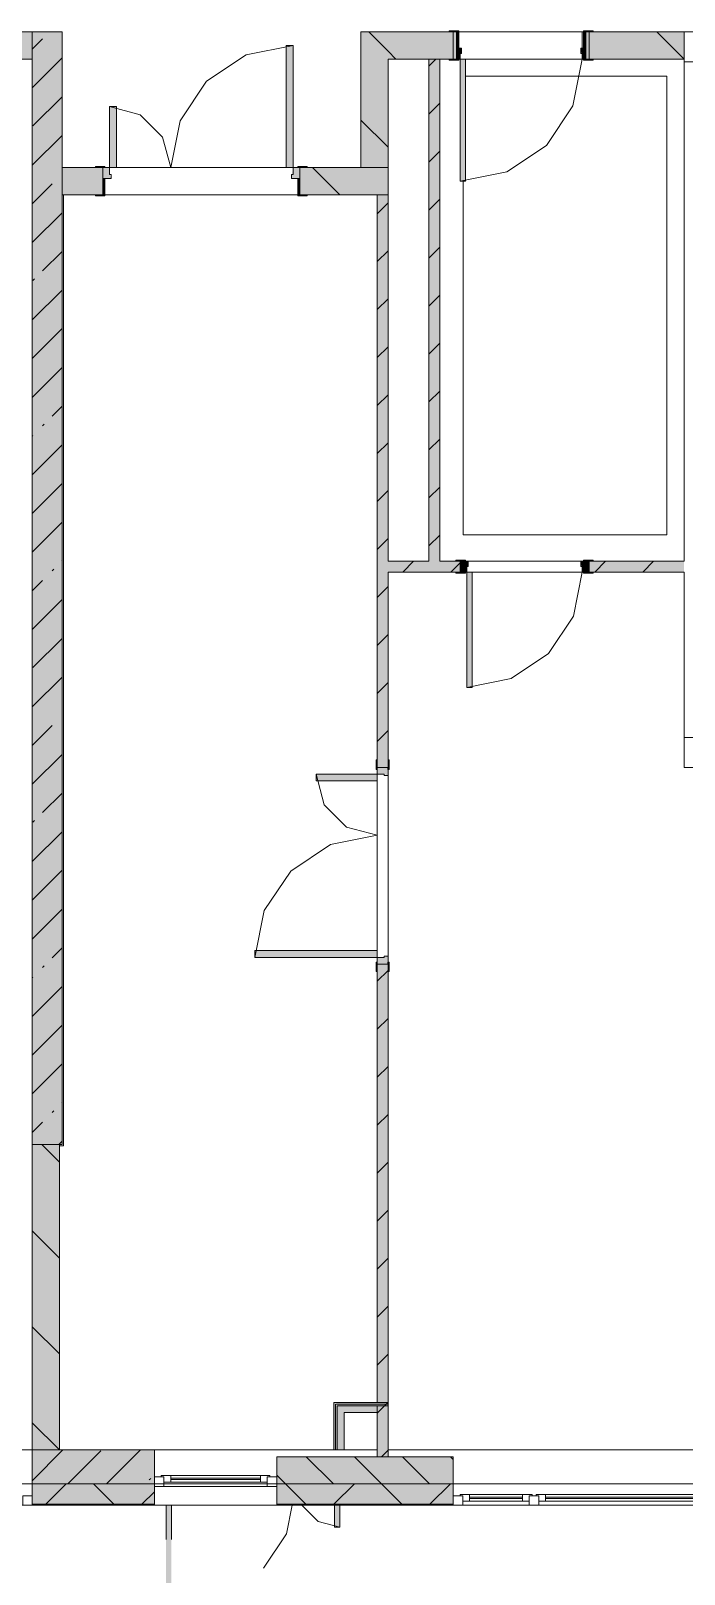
# Model space of a CAD drawing. Header units: millimetres. Extents: x -3817 to 677485, y -22715 to 103890.
# Drawn here: x 10564.6 to 10602.5, y -19609.9 to -19520.3 of the extents above; entities that cross this region are included whole.
import ezdxf

# ---------------------------------------------------------------- set-up
doc = ezdxf.new("R2010")
doc.units = ezdxf.units.MM
doc.layers.add('PDF _Геометрия', color=7, linetype='Continuous', true_color=0x1d1d1d)
doc.layers.add('PDF _Сплошная заливка', color=7, linetype='Continuous', true_color=0xffffff)

msp = doc.modelspace()

# ---------------------------------------------------------------- hatches: boundary and pattern name
at = {"layer": 'PDF _Сплошная заливка', "transparency": 33554559}
h = msp.add_hatch(color=256, dxfattribs=at)
h.paths.add_polyline_path([(10548.668, -19521.986), (10564.691, -19521.986), (10564.691, -19520.411), (10548.668, -19520.411)], flags=0)
h.paths.add_polyline_path([(10530.124, -19521.986), (10537.251, -19521.986), (10537.251, -19520.411), (10521.228, -19520.411), (10521.228, -19521.986)], flags=0)
for points in [[(10564.691, -19584.976), (10566.423, -19584.976), (10566.423, -19520.411), (10564.691, -19520.411), (10564.691, -19584.367)], [(10583.745, -19528.285), (10585.32, -19528.285), (10585.32, -19520.411), (10583.745, -19520.411), (10583.745, -19522.735)]]:
    msp.add_hatch(color=256, dxfattribs=at).paths.add_polyline_path(points)
h = msp.add_hatch(color=256, dxfattribs=at)
h.paths.add_polyline_path([(10675.553, -19521.986), (10675.553, -19520.411), (10660.751, -19520.411), (10660.751, -19521.986), (10661.585, -19521.986)], flags=0)
h.paths.add_polyline_path([(10589.1, -19521.986), (10589.1, -19520.411), (10585.32, -19520.411), (10585.32, -19521.986), (10588.863, -19521.986)], flags=0)
h.paths.add_polyline_path([(10597.21, -19521.986), (10602.485, -19521.986), (10602.485, -19520.411), (10596.973, -19520.411), (10596.973, -19521.986)], flags=0)
at = {"layer": 'PDF _Сплошная заливка', "true_color": 0xe2e2e2, "transparency": 33554559}
for points in [[(10579.415, -19528.285), (10579.809, -19528.285), (10579.809, -19521.199), (10579.415, -19521.199), (10579.415, -19522.735)], [(10582.21, -19607.18), (10582.525, -19607.18), (10582.525, -19605.904), (10582.21, -19605.904), (10582.21, -19606.379)]]:
    msp.add_hatch(color=254, dxfattribs=at).paths.add_polyline_path(points)
at = {"layer": 'PDF _Сплошная заливка', "transparency": 33554559}
h = msp.add_hatch(color=256, dxfattribs=at)
h.paths.add_polyline_path([(10585.32, -19529.86), (10585.32, -19528.285), (10580.202, -19528.285), (10580.202, -19529.86), (10581.777, -19529.86)], flags=0)
h.paths.add_polyline_path([(10568.352, -19529.86), (10568.785, -19529.86), (10568.785, -19528.285), (10566.423, -19528.285), (10566.423, -19529.86)], flags=0)
at = {"layer": 'PDF _Сплошная заливка', "true_color": 0xe2e2e2, "transparency": 33554559}
h = msp.add_hatch(color=254, dxfattribs=at)
h.paths.add_polyline_path([(10580.202, -19528.915), (10580.202, -19528.285), (10579.809, -19528.285), (10579.73, -19528.915)], flags=0)
h.paths.add_polyline_path([(10568.785, -19528.915), (10569.258, -19528.915), (10569.179, -19528.679), (10569.179, -19528.285), (10568.785, -19528.285)], flags=0)
at = {"layer": 'PDF _Сплошная заливка', "transparency": 33554559}
h = msp.add_hatch(color=256, dxfattribs=at)
h.paths.add_polyline_path([(10584.899, -19603.086), (10585.32, -19603.086), (10585.32, -19600.133), (10584.69, -19600.133), (10584.69, -19603.086)], flags=0)
h.paths.add_polyline_path([(10584.69, -19599.936), (10585.32, -19599.936), (10585.32, -19574.504), (10584.69, -19574.504), (10584.69, -19593.172)], flags=0)
h.paths.add_polyline_path([(10585.32, -19563.087), (10585.32, -19529.86), (10584.69, -19529.86), (10584.69, -19563.087), (10585.084, -19563.087)], flags=0)
h = msp.add_hatch(color=256, dxfattribs=at)
h.paths.add_polyline_path([(10597.21, -19551.749), (10602.485, -19551.749), (10602.485, -19551.119), (10596.973, -19551.119), (10596.973, -19551.749)], flags=0)
h.paths.add_polyline_path([(10588.551, -19551.749), (10589.493, -19551.749), (10589.493, -19551.119), (10585.32, -19551.119), (10585.32, -19551.749)], flags=0)
at = {"layer": 'PDF _Сплошная заливка', "true_color": 0xe2e2e2, "transparency": 33554559}
h = msp.add_hatch(color=254, dxfattribs=at)
h.paths.add_polyline_path([(10584.69, -19574.504), (10585.32, -19574.504), (10585.32, -19574.032), (10585.084, -19574.11), (10584.69, -19574.11)], flags=0)
h.paths.add_polyline_path([(10585.32, -19563.559), (10585.32, -19563.087), (10584.69, -19563.087), (10584.69, -19563.481), (10585.084, -19563.481)], flags=0)
at = {"layer": 'PDF _Сплошная заливка', "true_color": 0xe7e7e7, "transparency": 33554559}
msp.add_hatch(color=254, dxfattribs=at).paths.add_polyline_path([(10582.371, -19602.692), (10582.765, -19602.692), (10582.765, -19600.133), (10582.371, -19600.133), (10582.371, -19601.977)])
at = {"layer": 'PDF _Сплошная заливка', "transparency": 33554559}
h = msp.add_hatch(color=256, dxfattribs=at)
h.paths.add_polyline_path([(10657.933, -19604.66), (10660.751, -19604.66), (10660.751, -19603.086), (10656.814, -19603.086), (10656.814, -19604.66)], flags=0)
h.paths.add_polyline_path([(10683.495, -19604.66), (10688.309, -19604.66), (10688.309, -19603.086), (10682.01, -19603.086), (10682.01, -19604.66)], flags=0)
h.paths.add_polyline_path([(10631.618, -19604.66), (10631.618, -19603.086), (10623.35, -19603.086), (10623.35, -19604.66)], flags=0)
h.paths.add_polyline_path([(10578.864, -19604.66), (10589.1, -19604.66), (10589.1, -19603.086), (10578.864, -19603.086)], flags=0)
h.paths.add_polyline_path([(10531.228, -19604.66), (10531.228, -19603.282), (10529.259, -19603.282), (10529.259, -19604.66), (10530.124, -19604.66)], flags=0)
h.paths.add_polyline_path([(10544.731, -19604.66), (10546.581, -19604.66), (10546.581, -19603.282), (10538.314, -19603.282), (10538.314, -19604.66)], flags=0)
h.paths.add_polyline_path([(10614.296, -19604.66), (10616.264, -19604.66), (10616.264, -19603.086), (10614.296, -19603.086)], flags=0)
h.paths.add_polyline_path([(10446.135, -19604.66), (10451.309, -19604.66), (10451.309, -19603.086), (10445.01, -19603.086), (10445.01, -19604.66), (10445.168, -19604.66)], flags=0)
h.paths.add_polyline_path([(10474.537, -19604.66), (10482.804, -19604.66), (10482.804, -19603.282), (10474.537, -19603.282)], flags=0)
h.paths.add_polyline_path([(10465.482, -19604.66), (10467.45, -19604.66), (10467.45, -19603.282), (10465.482, -19603.282)], flags=0)
h.paths.add_polyline_path([(10515.086, -19604.66), (10522.173, -19604.66), (10522.173, -19603.086), (10515.086, -19603.086)], flags=0)
h = msp.add_hatch(color=256, dxfattribs=at)
h.paths.add_polyline_path([(10705.405, -19605.841), (10706.025, -19605.841), (10706.025, -19604.66), (10695.395, -19604.66), (10695.395, -19605.841), (10698.102, -19605.841)], flags=0)
h.paths.add_polyline_path([(10688.309, -19605.841), (10688.309, -19604.66), (10682.01, -19604.66), (10682.01, -19605.841), (10683.495, -19605.841)], flags=0)
h.paths.add_polyline_path([(10584.899, -19605.841), (10589.1, -19605.841), (10589.1, -19604.66), (10578.864, -19604.66), (10578.864, -19605.841), (10581.248, -19605.841)], flags=0)
h.paths.add_polyline_path([(10616.264, -19605.841), (10616.264, -19604.66), (10607.209, -19604.66), (10607.209, -19605.841), (10614.113, -19605.841)], flags=0)
h.paths.add_polyline_path([(10631.618, -19605.841), (10631.618, -19604.66), (10623.35, -19604.66), (10623.35, -19605.841)], flags=0)
h.paths.add_polyline_path([(10649.727, -19605.841), (10660.751, -19605.841), (10660.751, -19604.66), (10649.727, -19604.66)], flags=0)
h.paths.add_polyline_path([(10672.54, -19605.841), (10674.923, -19605.841), (10674.923, -19604.66), (10667.837, -19604.66), (10667.837, -19605.841), (10668.888, -19605.841)], flags=0)
h.paths.add_polyline_path([(10544.731, -19605.841), (10546.581, -19605.841), (10546.581, -19604.66), (10538.314, -19604.66), (10538.314, -19605.841)], flags=0)
h.paths.add_polyline_path([(10564.691, -19605.841), (10571.777, -19605.841), (10571.777, -19604.66), (10564.691, -19604.66)], flags=0)
h.paths.add_polyline_path([(10531.228, -19605.841), (10531.228, -19604.66), (10515.086, -19604.66), (10515.086, -19605.841), (10530.124, -19605.841)], flags=0)
h.paths.add_polyline_path([(10508, -19605.841), (10508, -19604.66), (10500.977, -19604.66), (10500.977, -19605.841), (10504.562, -19605.841)], flags=0)
h.paths.add_polyline_path([(10423.594, -19605.841), (10437.924, -19605.841), (10437.924, -19604.66), (10423.594, -19604.66)], flags=0)
h.paths.add_polyline_path([(10460.742, -19605.841), (10467.45, -19605.841), (10467.45, -19604.66), (10458.396, -19604.66), (10458.396, -19605.841)], flags=0)
h.paths.add_polyline_path([(10449.787, -19605.841), (10451.309, -19605.841), (10451.309, -19604.66), (10445.01, -19604.66), (10445.01, -19605.841), (10446.135, -19605.841)], flags=0)
h.paths.add_polyline_path([(10474.537, -19605.841), (10482.741, -19605.841), (10482.741, -19604.66), (10474.537, -19604.66)], flags=0)

# ---------------------------------------------------------------- linework, layer by layer
at = {"layer": 'PDF _Геометрия', "color": 253, "lineweight": 9, "true_color": 0xaaaaaa}
for points in [[(10548.664, -19520.411), (10566.423, -19520.411), (10566.423, -19528.285), (10568.352, -19528.285)], [(10583.745, -19528.285), (10583.745, -19520.411), (10588.863, -19520.411)], [(10596.58, -19521.356), (10596.58, -19520.411), (10589.415, -19520.411), (10596.658, -19520.411)], [(10597.21, -19520.411), (10675.553, -19520.411)], [(10579.809, -19521.199), (10577.097, -19521.738), (10574.798, -19523.274), (10573.262, -19525.573), (10572.722, -19528.285), (10572.247, -19526.514), (10570.951, -19525.217), (10569.179, -19524.742)], [(10588.312, -19521.986), (10588.312, -19551.119)], [(10588.863, -19521.986), (10588.551, -19521.986)], [(10596.58, -19521.671), (10596.58, -19521.986), (10596.04, -19524.698), (10594.504, -19526.997), (10592.205, -19528.533), (10589.493, -19529.072)], [(10602.485, -19521.986), (10597.21, -19521.986)], [(10597.21, -19551.119), (10602.485, -19551.119), (10602.485, -19522.144)], [(10568.352, -19529.86), (10566.502, -19529.86), (10566.502, -19585.039), (10566.502, -19529.86)], [(10584.69, -19562.654), (10584.627, -19562.654), (10584.627, -19563.205), (10584.69, -19563.205), (10584.69, -19562.654), (10584.69, -19529.86)], [(10589.257, -19551.749), (10585.32, -19551.749), (10585.32, -19562.654)], [(10588.551, -19551.119), (10589.257, -19551.119)], [(10596.58, -19551.749), (10596.07, -19554.31), (10594.619, -19556.481), (10592.448, -19557.932), (10589.887, -19558.442)], [(10645.161, -19563.087), (10602.485, -19563.087), (10602.485, -19551.749), (10597.21, -19551.749)], [(10581.147, -19563.481), (10584.69, -19563.481), (10584.69, -19563.874), (10584.69, -19573.717), (10584.69, -19574.11), (10577.604, -19574.11)], [(10584.69, -19599.936), (10584.69, -19574.937), (10584.627, -19574.937), (10584.627, -19574.386), (10584.69, -19574.386), (10584.69, -19574.937)], [(10585.32, -19574.937), (10585.32, -19602.692)], [(10566.266, -19585.039), (10566.502, -19585.039), (10566.266, -19585.039), (10566.266, -19602.692)], [(10582.765, -19602.692), (10584.69, -19602.692), (10584.69, -19600.527)], [(10566.641, -19602.692), (10571.935, -19602.692), (10582.174, -19602.692)], [(10572.447, -19605.904), (10572.447, -19607.881)], [(10572.762, -19607.881), (10572.762, -19605.904)], [(10579.758, -19605.904), (10579.43, -19607.553), (10578.095, -19609.55)], [(10580.343, -19605.92), (10581.265, -19606.842), (10582.525, -19607.18)], [(10582.21, -19605.904), (10582.21, -19607.18), (10582.525, -19607.18), (10582.525, -19605.904)]]:
    msp.add_lwpolyline(points, dxfattribs=at)
at = {"layer": 'PDF _Геометрия', "color": 7, "lineweight": 9}
for points in [[(10568.352, -19528.285), (10566.423, -19528.285), (10566.423, -19520.411), (10564.691, -19520.411), (10548.668, -19520.411), (10548.668, -19521.986), (10564.691, -19521.986), (10564.691, -19584.976), (10566.423, -19584.976), (10566.423, -19529.86), (10568.352, -19529.86)], [(10564.691, -19521.986), (10564.691, -19520.411)], [(10588.863, -19520.411), (10585.32, -19520.411), (10583.745, -19520.411), (10583.745, -19528.285), (10585.32, -19528.285), (10585.32, -19521.986), (10587.682, -19521.986), (10587.682, -19551.119), (10585.32, -19551.119), (10585.32, -19529.86), (10584.69, -19529.86), (10584.69, -19562.654)], [(10585.778, -19521.986), (10585.32, -19521.528), (10584.203, -19520.411)], [(10589.1, -19521.986), (10589.1, -19520.411)], [(10589.415, -19520.411), (10596.658, -19520.411)], [(10596.973, -19520.411), (10596.973, -19521.986)], [(10597.21, -19521.986), (10602.485, -19521.986), (10602.485, -19520.411), (10597.21, -19520.411)], [(10602.485, -19522.144), (10603.115, -19522.144), (10660.121, -19522.144), (10660.751, -19522.144), (10660.751, -19521.986), (10660.751, -19520.411), (10602.485, -19520.411), (10602.485, -19521.986), (10602.485, -19522.144), (10602.485, -19551.119), (10597.21, -19551.119)], [(10602.481, -19521.986), (10600.906, -19520.411)], [(10564.691, -19521.409), (10565.292, -19520.809)], [(10564.691, -19523.654), (10566.423, -19521.922)], [(10587.682, -19522.396), (10588.092, -19521.986)], [(10588.312, -19521.986), (10587.682, -19521.986)], [(10589.257, -19551.119), (10588.312, -19551.119), (10588.312, -19521.986), (10588.863, -19521.986)], [(10596.658, -19521.986), (10589.493, -19521.986)], [(10589.678, -19529.072), (10589.678, -19549.594), (10601.489, -19549.594), (10601.489, -19522.98), (10589.808, -19522.98)], [(10564.731, -19525.86), (10566.423, -19524.167)], [(10587.682, -19525.18), (10588.312, -19524.55)], [(10585.32, -19527.096), (10583.745, -19525.521)], [(10597.21, -19551.749), (10602.485, -19551.749), (10602.485, -19561.355), (10603.115, -19561.355), (10603.115, -19525.136), (10618.547, -19525.136), (10622.829, -19525.136)], [(10564.691, -19528.144), (10566.423, -19526.412)], [(10587.682, -19527.964), (10588.312, -19527.334)], [(10566.414, -19528.666), (10566.423, -19528.657)], [(10566.423, -19528.285), (10566.423, -19529.86)], [(10568.785, -19529.86), (10568.785, -19528.285)], [(10569.573, -19528.285), (10579.415, -19528.285)], [(10580.202, -19528.285), (10580.202, -19529.86)], [(10580.635, -19529.86), (10585.32, -19529.86), (10585.32, -19528.285), (10580.635, -19528.285)], [(10582.517, -19529.86), (10580.942, -19528.285)], [(10564.691, -19530.389), (10565.853, -19529.227)], [(10580.084, -19529.86), (10568.903, -19529.86)], [(10584.69, -19530.956), (10585.32, -19530.326)], [(10587.682, -19530.747), (10588.312, -19530.117)], [(10564.691, -19532.634), (10566.423, -19530.902)], [(10565.292, -19534.278), (10566.423, -19533.147)], [(10584.69, -19533.739), (10585.32, -19533.109)], [(10587.682, -19533.531), (10588.312, -19532.901)], [(10564.731, -19534.84), (10564.824, -19534.746)], [(10564.691, -19537.124), (10566.423, -19535.392)], [(10587.682, -19536.315), (10588.312, -19535.685)], [(10584.69, -19536.523), (10585.32, -19535.893)], [(10564.691, -19539.369), (10566.414, -19537.646)], [(10587.682, -19539.099), (10588.312, -19538.469)], [(10584.69, -19539.307), (10585.32, -19538.677)], [(10564.691, -19541.614), (10566.423, -19539.882)], [(10584.69, -19542.091), (10585.32, -19541.461)], [(10587.682, -19541.882), (10588.312, -19541.253)], [(10565.853, -19542.697), (10566.423, -19542.127)], [(10564.691, -19543.859), (10564.731, -19543.82)], [(10565.292, -19543.258), (10565.385, -19543.165)], [(10564.691, -19546.104), (10566.423, -19544.372)], [(10584.69, -19544.875), (10585.32, -19544.245)], [(10587.682, -19544.666), (10588.312, -19544.036)], [(10564.691, -19548.349), (10566.423, -19546.617)], [(10584.69, -19547.658), (10585.32, -19547.028)], [(10587.682, -19547.45), (10588.312, -19546.82)], [(10564.691, -19550.594), (10566.423, -19548.862)], [(10584.69, -19550.442), (10585.32, -19549.812)], [(10587.682, -19550.234), (10588.312, -19549.604)], [(10565.853, -19551.677), (10565.946, -19551.584)], [(10566.414, -19551.116), (10566.423, -19551.107)], [(10585.32, -19562.654), (10585.32, -19551.749), (10589.257, -19551.749)], [(10586.167, -19551.749), (10586.797, -19551.119)], [(10588.951, -19551.749), (10589.493, -19551.207)], [(10589.493, -19551.749), (10589.493, -19551.119)], [(10589.808, -19551.119), (10596.658, -19551.119)], [(10596.658, -19551.749), (10590.202, -19551.749)], [(10596.973, -19551.119), (10596.973, -19551.749)], [(10597.302, -19551.749), (10597.932, -19551.119)], [(10600.086, -19551.749), (10600.716, -19551.119)], [(10564.691, -19552.839), (10565.292, -19552.238)], [(10584.69, -19553.226), (10585.32, -19552.596)], [(10564.691, -19555.084), (10566.423, -19553.352)], [(10584.69, -19556.01), (10585.32, -19555.38)], [(10564.731, -19557.289), (10566.423, -19555.597)], [(10564.691, -19559.574), (10566.423, -19557.842)], [(10584.69, -19558.793), (10585.32, -19558.164)], [(10564.691, -19561.819), (10565.853, -19560.657)], [(10566.414, -19560.096), (10566.423, -19560.087)], [(10584.69, -19561.577), (10585.32, -19560.947)], [(10564.691, -19564.064), (10566.423, -19562.332)], [(10584.69, -19563.087), (10585.32, -19563.087)], [(10585.32, -19563.205), (10585.32, -19574.386)], [(10584.69, -19573.717), (10584.69, -19563.874)], [(10565.292, -19565.708), (10566.423, -19564.577)], [(10564.731, -19566.269), (10564.824, -19566.176)], [(10564.691, -19568.554), (10566.423, -19566.822)], [(10564.691, -19570.799), (10566.414, -19569.076)], [(10564.691, -19573.044), (10566.423, -19571.312)], [(10565.853, -19574.127), (10566.423, -19573.557)], [(10564.691, -19575.289), (10564.731, -19575.249)], [(10565.292, -19574.688), (10565.385, -19574.595)], [(10584.69, -19574.937), (10584.69, -19599.936), (10582.765, -19599.936), (10582.273, -19599.936), (10582.174, -19599.936), (10582.174, -19602.692), (10582.765, -19602.692), (10582.765, -19600.527), (10584.69, -19600.527), (10584.69, -19603.086), (10578.864, -19603.086), (10578.864, -19604.66), (10589.1, -19604.66), (10589.1, -19603.086), (10585.32, -19603.086), (10585.32, -19600.133), (10585.32, -19600.035), (10585.32, -19599.936), (10585.32, -19574.937)], [(10585.32, -19574.504), (10584.69, -19574.504)], [(10584.69, -19575.496), (10585.32, -19574.866)], [(10564.691, -19577.534), (10566.423, -19575.802)], [(10584.69, -19578.28), (10585.32, -19577.65)], [(10564.691, -19579.779), (10566.423, -19578.047)], [(10564.691, -19582.024), (10566.423, -19580.292)], [(10584.69, -19581.064), (10585.32, -19580.434)], [(10565.853, -19583.107), (10565.946, -19583.014)], [(10566.414, -19582.546), (10566.423, -19582.537)], [(10584.69, -19583.847), (10585.32, -19583.218)], [(10564.691, -19584.269), (10565.292, -19583.668)], [(10566.266, -19585.987), (10565.254, -19584.976)], [(10566.229, -19584.976), (10566.423, -19584.782)], [(10584.69, -19586.631), (10585.32, -19586.001)], [(10584.69, -19589.415), (10585.32, -19588.785)], [(10566.266, -19591.555), (10564.691, -19589.98)], [(10584.69, -19592.199), (10585.32, -19591.569)], [(10584.69, -19594.983), (10585.32, -19594.353)], [(10566.266, -19597.122), (10564.691, -19595.548)], [(10584.69, -19597.766), (10585.32, -19597.137)], [(10521.661, -19602.692), (10525.165, -19602.692), (10525.165, -19600.527), (10521.661, -19600.527), (10521.661, -19603.086), (10521.07, -19603.086), (10521.07, -19600.527), (10521.07, -19600.035), (10521.07, -19599.936), (10525.755, -19599.936), (10525.755, -19600.035), (10525.755, -19600.527), (10525.755, -19602.692), (10564.526, -19602.692), (10564.533, -19602.692), (10564.691, -19602.692)], [(10585.32, -19600.035), (10584.69, -19600.035), (10582.765, -19600.035), (10582.371, -19600.035), (10582.273, -19600.035), (10582.273, -19602.692)], [(10584.69, -19600.527), (10584.69, -19600.133), (10582.765, -19600.133), (10582.371, -19600.133), (10582.371, -19602.692)], [(10584.69, -19600.55), (10585.108, -19600.133), (10585.206, -19600.035), (10585.304, -19599.936), (10585.32, -19599.92)], [(10585.32, -19599.936), (10584.69, -19599.936)], [(10585.32, -19600.133), (10584.69, -19600.133)], [(10585.214, -19600.027), (10585.263, -19599.977)], [(10566.266, -19602.69), (10564.691, -19601.115)], [(10564.691, -19604.474), (10566.473, -19602.692)], [(10566.641, -19602.692), (10582.017, -19602.692), (10582.174, -19602.692), (10584.533, -19602.692), (10584.69, -19602.692)], [(10566.749, -19604.66), (10568.659, -19602.75)], [(10568.994, -19604.66), (10570.963, -19602.692)], [(10584.939, -19603.086), (10585.32, -19602.704)], [(10585.32, -19602.692), (10585.478, -19602.692), (10610.203, -19602.692)], [(10582.155, -19604.66), (10580.58, -19603.086)], [(10586.12, -19605.841), (10584.939, -19604.66), (10583.364, -19603.086)], [(10584.69, -19603.086), (10585.32, -19603.086)], [(10587.722, -19604.66), (10586.148, -19603.086)], [(10589.1, -19603.254), (10588.932, -19603.086)], [(10562.329, -19605.904), (10564.691, -19605.904), (10564.691, -19604.66), (10546.581, -19604.66), (10546.581, -19605.904), (10564.691, -19605.904), (10546.581, -19605.904)], [(10564.691, -19604.66), (10546.581, -19604.66)], [(10565.48, -19605.841), (10566.661, -19604.66)], [(10569.417, -19605.841), (10568.236, -19604.66)], [(10571.465, -19604.434), (10571.559, -19604.341)], [(10572.329, -19604.251), (10571.777, -19604.251)], [(10571.777, -19605.904), (10578.864, -19605.904), (10578.864, -19604.66), (10571.777, -19604.66), (10571.777, -19605.904), (10572.447, -19605.904)], [(10578.864, -19604.66), (10571.777, -19604.66)], [(10571.777, -19604.802), (10578.864, -19604.802)], [(10572.171, -19604.172), (10578.47, -19604.172)], [(10572.722, -19604.172), (10572.722, -19604.566)], [(10572.722, -19604.33), (10577.919, -19604.33)], [(10577.919, -19604.408), (10572.722, -19604.408)], [(10577.919, -19604.172), (10577.919, -19604.566)], [(10578.864, -19604.251), (10578.313, -19604.251)], [(10580.552, -19605.841), (10579.371, -19604.66), (10578.864, -19604.153)], [(10582.183, -19605.841), (10583.364, -19604.66)], [(10587.75, -19605.841), (10588.932, -19604.66)], [(10604.847, -19605.904), (10607.209, -19605.904), (10607.209, -19604.66), (10589.1, -19604.66), (10589.1, -19605.904), (10607.209, -19605.904), (10589.1, -19605.904)], [(10607.209, -19604.66), (10589.1, -19604.66)], [(10564.691, -19605.353), (10564.14, -19605.353)], [(10571.048, -19605.841), (10571.777, -19605.112)], [(10589.651, -19605.353), (10589.1, -19605.353)], [(10589.493, -19605.274), (10593.666, -19605.274)], [(10590.044, -19605.274), (10590.044, -19605.668)], [(10590.044, -19605.432), (10593.115, -19605.432)], [(10593.115, -19605.511), (10590.044, -19605.511)], [(10593.115, -19605.274), (10593.115, -19605.668)], [(10593.903, -19605.274), (10606.815, -19605.274)], [(10594.454, -19605.274), (10594.454, -19605.668)], [(10594.454, -19605.432), (10606.264, -19605.432)], [(10606.264, -19605.511), (10594.454, -19605.511)], [(10564.691, -19605.841), (10571.777, -19605.841)], [(10564.691, -19605.865), (10571.777, -19605.865)], [(10572.762, -19605.904), (10576.305, -19605.904)], [(10578.667, -19605.904), (10582.21, -19605.904)], [(10578.864, -19605.841), (10589.1, -19605.841)], [(10578.864, -19605.865), (10589.1, -19605.865)], [(10582.525, -19605.904), (10583.194, -19605.904)], [(10585.95, -19605.904), (10588.312, -19605.904)], [(10606.658, -19605.904), (10589.651, -19605.904)], [(10590.674, -19605.904), (10593.036, -19605.904)], [(10600.123, -19605.904), (10602.485, -19605.904)]]:
    msp.add_lwpolyline(points, dxfattribs=at)
at = {"layer": 'PDF _Геометрия', "color": 253, "lineweight": 9, "true_color": 0xaaaaaa}
for points in [[(10589.415, -19520.348), (10588.863, -19520.348), (10588.863, -19520.411), (10589.415, -19520.411)], [(10589.296, -19520.411), (10589.1, -19520.411), (10589.1, -19521.986), (10589.296, -19521.986)], [(10589.415, -19520.411), (10589.296, -19520.411), (10589.296, -19521.356), (10589.415, -19521.356)], [(10596.658, -19520.348), (10596.658, -19520.411), (10597.21, -19520.411), (10597.21, -19520.348)], [(10596.658, -19520.411), (10596.658, -19521.356), (10596.776, -19521.356), (10596.776, -19520.411)], [(10596.776, -19520.411), (10596.776, -19521.986), (10596.973, -19521.986), (10596.973, -19520.411)], [(10579.809, -19521.199), (10579.415, -19521.199), (10579.415, -19528.285), (10579.809, -19528.285)], [(10589.493, -19521.986), (10589.493, -19521.671), (10589.572, -19521.671), (10589.572, -19521.356), (10589.296, -19521.356), (10589.296, -19521.986)], [(10596.58, -19521.986), (10596.776, -19521.986), (10596.776, -19521.356), (10596.501, -19521.356), (10596.501, -19521.671), (10596.58, -19521.671)], [(10589.415, -19521.986), (10588.863, -19521.986), (10588.863, -19522.049), (10589.415, -19522.049)], [(10589.415, -19521.978), (10589.296, -19521.978), (10589.296, -19521.986), (10589.415, -19521.986)], [(10589.493, -19529.072), (10589.808, -19529.072), (10589.808, -19521.986), (10589.493, -19521.986)], [(10596.658, -19521.978), (10596.658, -19521.986), (10596.776, -19521.986), (10596.776, -19521.978)], [(10596.658, -19521.986), (10596.658, -19522.049), (10597.21, -19522.049), (10597.21, -19521.986)], [(10569.179, -19524.742), (10569.179, -19528.285), (10569.573, -19528.285), (10569.573, -19524.742)], [(10568.903, -19528.285), (10568.903, -19528.222), (10568.352, -19528.222), (10568.352, -19528.285)], [(10569.179, -19528.285), (10568.785, -19528.285), (10568.785, -19528.915), (10569.258, -19528.915), (10569.258, -19528.679), (10569.179, -19528.679)], [(10569.573, -19528.285), (10579.415, -19528.285)], [(10579.809, -19528.285), (10579.809, -19528.679), (10579.73, -19528.679), (10579.73, -19528.915), (10580.202, -19528.915), (10580.202, -19528.285)], [(10580.084, -19528.285), (10580.635, -19528.285), (10580.635, -19528.222), (10580.084, -19528.222)], [(10568.903, -19529.86), (10568.903, -19528.915), (10568.785, -19528.915), (10568.785, -19529.86)], [(10580.084, -19529.86), (10580.202, -19529.86), (10580.202, -19528.915), (10580.084, -19528.915)], [(10568.903, -19529.923), (10568.903, -19529.86), (10568.352, -19529.86), (10568.352, -19529.923)], [(10580.084, -19529.923), (10580.635, -19529.923), (10580.635, -19529.86), (10580.084, -19529.86)], [(10589.808, -19551.056), (10589.257, -19551.056), (10589.257, -19551.119), (10589.808, -19551.119)], [(10596.658, -19551.056), (10596.658, -19551.119), (10597.21, -19551.119), (10597.21, -19551.056)], [(10589.808, -19551.749), (10589.257, -19551.749), (10589.257, -19551.812), (10589.808, -19551.812)], [(10589.69, -19551.119), (10589.493, -19551.119), (10589.493, -19551.749), (10589.69, -19551.749)], [(10589.887, -19551.749), (10589.887, -19551.434), (10589.966, -19551.434), (10589.966, -19551.119), (10589.69, -19551.119), (10589.69, -19551.749)], [(10589.808, -19551.119), (10589.69, -19551.119), (10589.69, -19551.127), (10589.808, -19551.127)], [(10589.808, -19551.741), (10589.69, -19551.741), (10589.69, -19551.749), (10589.808, -19551.749)], [(10589.887, -19558.442), (10590.202, -19558.442), (10590.202, -19551.749), (10589.887, -19551.749)], [(10590.202, -19551.749), (10596.658, -19551.749)], [(10596.58, -19551.749), (10596.776, -19551.749), (10596.776, -19551.119), (10596.501, -19551.119), (10596.501, -19551.434), (10596.58, -19551.434)], [(10596.658, -19551.119), (10596.658, -19551.127), (10596.776, -19551.127), (10596.776, -19551.119)], [(10596.658, -19551.741), (10596.658, -19551.749), (10596.776, -19551.749), (10596.776, -19551.741)], [(10596.658, -19551.749), (10596.658, -19551.812), (10597.21, -19551.812), (10597.21, -19551.749)], [(10596.776, -19551.119), (10596.776, -19551.749), (10596.973, -19551.749), (10596.973, -19551.119)], [(10585.32, -19563.205), (10585.32, -19562.654), (10585.383, -19562.654), (10585.383, -19563.205)], [(10577.604, -19574.11), (10577.604, -19573.717), (10584.69, -19573.717), (10584.69, -19563.874), (10581.147, -19563.874), (10581.147, -19563.481), (10581.622, -19565.252), (10582.919, -19566.549), (10584.69, -19567.024), (10581.978, -19567.563), (10579.679, -19569.099), (10578.143, -19571.398)], [(10584.69, -19563.087), (10585.32, -19563.087), (10585.32, -19563.559), (10585.084, -19563.559), (10585.084, -19563.481), (10584.69, -19563.481)], [(10585.312, -19563.205), (10585.312, -19563.087), (10585.32, -19563.087), (10585.32, -19563.205)], [(10585.084, -19574.11), (10585.084, -19574.032), (10585.32, -19574.032), (10585.32, -19574.504), (10584.69, -19574.504), (10584.69, -19574.11)], [(10585.32, -19574.504), (10585.312, -19574.504), (10585.312, -19574.386), (10585.32, -19574.386)], [(10585.383, -19574.937), (10585.32, -19574.937), (10585.32, -19574.386), (10585.383, -19574.386)]]:
    msp.add_lwpolyline(points, close=True, dxfattribs=at)
at = {"layer": 'PDF _Геометрия', "color": 7, "lineweight": 9}
for points in [[(10564.691, -19584.976), (10564.691, -19602.692), (10566.266, -19602.692), (10566.266, -19584.976)], [(10571.777, -19604.66), (10571.777, -19602.692), (10564.691, -19602.692), (10564.691, -19604.66)], [(10571.777, -19604.66), (10564.691, -19604.66), (10564.691, -19605.904), (10571.777, -19605.904)], [(10571.777, -19604.802), (10571.777, -19604.251), (10572.329, -19604.251), (10572.329, -19604.802)], [(10578.47, -19604.172), (10572.171, -19604.172), (10572.171, -19604.251), (10572.329, -19604.251), (10572.329, -19604.566), (10578.313, -19604.566), (10578.313, -19604.251), (10578.47, -19604.251)], [(10578.313, -19604.802), (10578.313, -19604.251), (10578.864, -19604.251), (10578.864, -19604.802)], [(10578.864, -19604.66), (10578.864, -19605.904), (10589.1, -19605.904), (10589.1, -19604.66)], [(10564.14, -19605.904), (10564.14, -19605.353), (10564.691, -19605.353), (10564.691, -19605.904)], [(10589.1, -19605.904), (10589.1, -19605.353), (10589.651, -19605.353), (10589.651, -19605.904)], [(10593.666, -19605.274), (10589.493, -19605.274), (10589.493, -19605.353), (10589.651, -19605.353), (10589.651, -19605.668), (10593.509, -19605.668), (10593.509, -19605.353), (10593.666, -19605.353)], [(10593.509, -19605.904), (10593.509, -19605.353), (10594.06, -19605.353), (10594.06, -19605.904)], [(10593.509, -19605.353), (10594.06, -19605.353)], [(10606.815, -19605.274), (10593.903, -19605.274), (10593.903, -19605.353), (10594.06, -19605.353), (10594.06, -19605.668), (10606.658, -19605.668), (10606.658, -19605.353), (10606.815, -19605.353)]]:
    msp.add_lwpolyline(points, close=True, dxfattribs=at)
at = {"layer": 'PDF _Сплошная заливка', "color": 254, "lineweight": 60, "true_color": 0xe2e2e2, "transparency": 33554559}
for points in [[(10589.415, -19520.411), (10589.415, -19520.348), (10588.863, -19520.411)], [(10589.296, -19521.356), (10589.415, -19521.356), (10589.296, -19520.411), (10589.415, -19520.411)], [(10597.21, -19520.411), (10597.21, -19520.348), (10596.658, -19520.411)], [(10596.658, -19521.356), (10596.776, -19521.356), (10596.658, -19520.411), (10596.776, -19520.411)], [(10589.493, -19521.986), (10589.572, -19521.356), (10589.296, -19521.986), (10589.296, -19521.356)], [(10596.776, -19521.986), (10596.776, -19521.356), (10596.58, -19521.986), (10596.501, -19521.356)], [(10589.808, -19529.072), (10589.808, -19521.986), (10589.493, -19529.072), (10589.493, -19521.986)], [(10597.21, -19522.049), (10597.21, -19521.986), (10596.658, -19522.049)], [(10569.573, -19528.285), (10569.573, -19524.742), (10569.179, -19528.285), (10569.179, -19524.742)], [(10568.903, -19528.285), (10568.903, -19528.222), (10568.352, -19528.285)], [(10580.635, -19528.285), (10580.635, -19528.222), (10580.084, -19528.285)], [(10568.903, -19529.86), (10568.903, -19528.915), (10568.785, -19529.86), (10568.785, -19528.915)], [(10580.202, -19529.86), (10580.202, -19528.915), (10580.084, -19529.86), (10580.084, -19528.915)], [(10568.903, -19529.923), (10568.903, -19529.86), (10568.352, -19529.923)], [(10580.635, -19529.923), (10580.635, -19529.86), (10580.084, -19529.923)], [(10589.808, -19551.119), (10589.808, -19551.056), (10589.257, -19551.119)], [(10589.887, -19551.749), (10589.966, -19551.119), (10589.69, -19551.749), (10589.69, -19551.119)], [(10590.202, -19558.442), (10590.202, -19551.749), (10589.887, -19558.442), (10589.887, -19551.749)], [(10596.776, -19551.749), (10596.776, -19551.119), (10596.58, -19551.749), (10596.501, -19551.119)], [(10597.21, -19551.812), (10597.21, -19551.749), (10596.658, -19551.812)], [(10581.147, -19563.874), (10584.69, -19563.874), (10581.147, -19563.481), (10584.69, -19563.481)], [(10584.69, -19574.11), (10584.69, -19573.717), (10577.604, -19574.11), (10577.604, -19573.717)], [(10584.627, -19574.937), (10584.69, -19574.937), (10584.627, -19574.386)], [(10585.32, -19574.937), (10585.383, -19574.937), (10585.32, -19574.386)], [(10572.762, -19612.219), (10572.762, -19605.904), (10572.447, -19612.219), (10572.447, -19605.904)]]:
    msp.add_solid(points, dxfattribs=at)
at = {"layer": 'PDF _Сплошная заливка', "color": 7, "lineweight": 60, "true_color": 0xfbfbfb, "transparency": 33554559}
for points in [[(10589.1, -19521.986), (10589.296, -19521.986), (10589.1, -19520.411), (10589.296, -19520.411)], [(10596.973, -19521.986), (10596.973, -19520.411), (10596.776, -19521.986), (10596.776, -19520.411)], [(10589.493, -19551.749), (10589.69, -19551.749), (10589.493, -19551.119), (10589.69, -19551.119)], [(10596.776, -19551.749), (10596.973, -19551.749), (10596.776, -19551.119), (10596.973, -19551.119)]]:
    msp.add_solid(points, dxfattribs=at)
at = {"layer": 'PDF _Сплошная заливка', "lineweight": 60, "transparency": 33554559}
for points in [[(10588.312, -19551.119), (10588.312, -19521.986), (10587.682, -19551.119), (10587.682, -19521.986)], [(10566.266, -19602.692), (10566.266, -19584.976), (10564.691, -19602.692), (10564.691, -19584.976)], [(10582.273, -19602.692), (10582.273, -19600.035), (10582.174, -19602.692), (10582.174, -19599.936)], [(10582.371, -19600.035), (10585.32, -19600.035), (10582.273, -19599.936), (10585.32, -19599.936)], [(10582.371, -19602.692), (10582.371, -19600.133), (10582.273, -19602.692), (10582.273, -19600.035)], [(10582.371, -19600.133), (10585.32, -19600.133), (10582.371, -19600.035), (10585.32, -19600.035)], [(10564.691, -19604.66), (10571.777, -19604.66), (10564.691, -19602.692), (10571.777, -19602.692)]]:
    msp.add_solid(points, dxfattribs=at)
at = {"layer": 'PDF _Сплошная заливка', "color": 254, "lineweight": 60, "true_color": 0xe7e7e7, "transparency": 33554559}
msp.add_solid([(10584.69, -19600.527), (10584.69, -19600.133), (10582.765, -19600.527), (10582.765, -19600.133)], dxfattribs=at)

doc.saveas('drawing.dxf')
